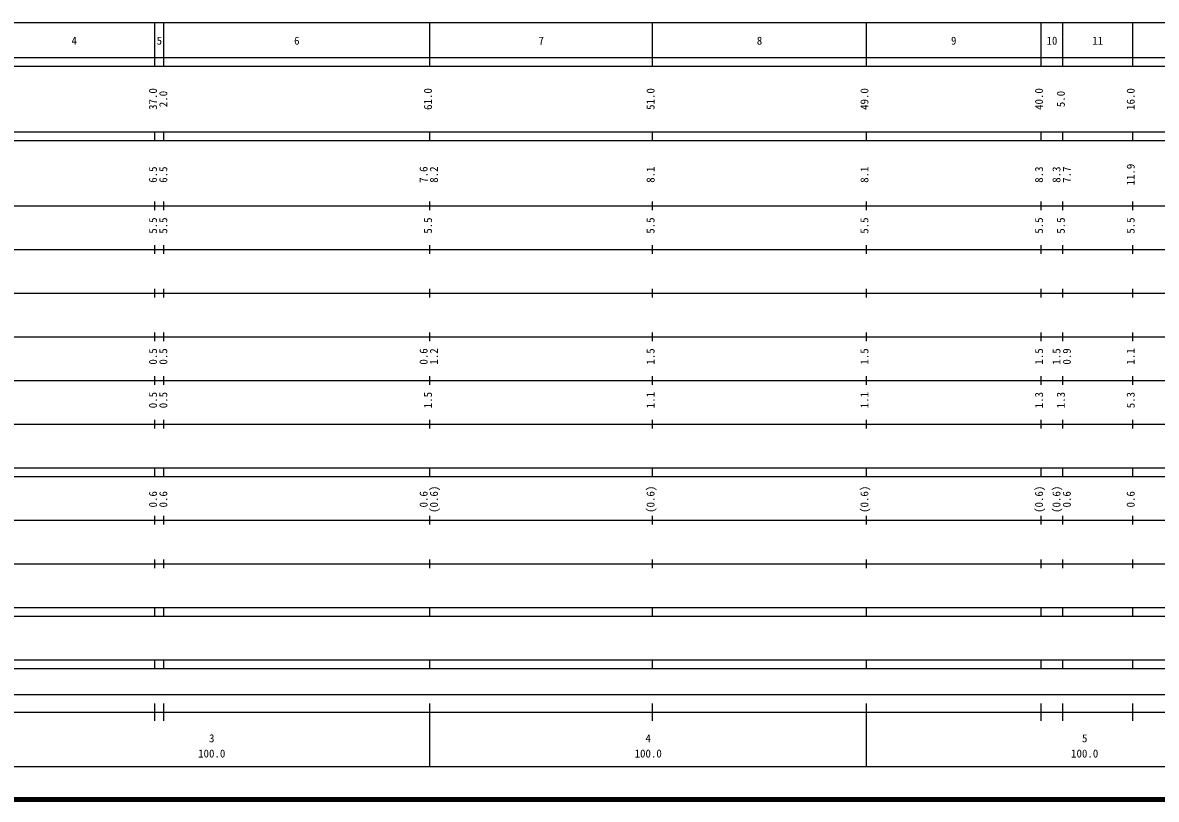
# Model space of a CAD drawing. Units: millimetres on the paper, enlarged 1000 times. Extents: x 40000 to 680000, y 20000 to 380000.
# Drawn here: x 274685 to 534419, y 20000 to 198000 of the extents above; entities that cross this region are included whole.
import ezdxf
from ezdxf.enums import TextEntityAlignment as Align

# ---------------------------------------------------------------- set-up
doc = ezdxf.new("R2010")
doc.units = ezdxf.units.MM
doc.header["$LTSCALE"] = 1000
doc.layers.add('M-TTL', color=2, linetype='Continuous', lineweight=140)
doc.layers.add('M-TTL-BAND', color=7, linetype='Continuous', lineweight=25)
doc.styles.add('ＭＳ ゴシック', font='')
doc.styles.get('ＭＳ ゴシック').set_extended_font_data('MS Gothic')

msp = doc.modelspace()

# ---------------------------------------------------------------- linework, layer by layer
at = {"layer": 'M-TTL'}
msp.add_line((40000, 20000), (680000, 20000), dxfattribs=at)
at = {"layer": 'M-TTL-BAND'}
for p, q in [((68000, 198000), (579000, 198000)), ((305000, 188000), (305000, 198000)), ((307000, 188000), (307000, 198000)), ((368000, 188000), (368000, 198000)), ((419000, 188000), (419000, 198000)), ((468000, 188000), (468000, 198000)), ((508000, 188000), (508000, 198000)), ((513000, 188000), (513000, 198000)), ((529000, 188000), (529000, 198000)), ((40000, 190000), (579000, 190000)), ((40000, 188000), (579000, 188000)), ((40000, 173000), (579000, 173000)), ((305000, 171000), (305000, 173000)), ((307000, 171000), (307000, 173000)), ((368000, 171000), (368000, 173000)), ((419000, 171000), (419000, 173000)), ((468000, 171000), (468000, 173000)), ((508000, 171000), (508000, 173000)), ((513000, 171000), (513000, 173000)), ((529000, 171000), (529000, 173000)), ((40000, 171000), (579000, 171000)), ((40000, 156000), (579000, 156000)), ((305000, 155000), (305000, 157000)), ((307000, 155000), (307000, 157000)), ((368000, 155000), (368000, 157000)), ((419000, 155000), (419000, 157000)), ((468000, 155000), (468000, 157000)), ((508000, 155000), (508000, 157000)), ((513000, 155000), (513000, 157000)), ((529000, 155000), (529000, 157000)), ((46000, 146000), (579000, 146000)), ((305000, 145000), (305000, 147000)), ((307000, 145000), (307000, 147000)), ((368000, 145000), (368000, 147000)), ((419000, 145000), (419000, 147000)), ((468000, 145000), (468000, 147000)), ((508000, 145000), (508000, 147000)), ((513000, 145000), (513000, 147000)), ((529000, 145000), (529000, 147000)), ((52000, 136000), (579000, 136000)), ((305000, 135000), (305000, 137000)), ((307000, 135000), (307000, 137000)), ((368000, 135000), (368000, 137000)), ((419000, 135000), (419000, 137000)), ((468000, 135000), (468000, 137000)), ((508000, 135000), (508000, 137000)), ((513000, 135000), (513000, 137000)), ((529000, 135000), (529000, 137000)), ((46000, 126000), (579000, 126000)), ((305000, 125000), (305000, 127000)), ((307000, 125000), (307000, 127000)), ((368000, 125000), (368000, 127000)), ((419000, 125000), (419000, 127000)), ((468000, 125000), (468000, 127000)), ((508000, 125000), (508000, 127000)), ((513000, 125000), (513000, 127000)), ((529000, 125000), (529000, 127000)), ((305000, 115000), (305000, 117000)), ((307000, 115000), (307000, 117000)), ((368000, 115000), (368000, 117000)), ((419000, 115000), (419000, 117000)), ((468000, 115000), (468000, 117000)), ((508000, 115000), (508000, 117000)), ((513000, 115000), (513000, 117000)), ((529000, 115000), (529000, 117000)), ((52000, 116000), (579000, 116000)), ((305000, 105000), (305000, 107000)), ((307000, 105000), (307000, 107000)), ((368000, 105000), (368000, 107000)), ((419000, 105000), (419000, 107000)), ((468000, 105000), (468000, 107000)), ((508000, 105000), (508000, 107000)), ((513000, 105000), (513000, 107000)), ((529000, 105000), (529000, 107000)), ((46000, 106000), (579000, 106000)), ((40000, 96000), (579000, 96000)), ((40000, 94000), (579000, 94000)), ((305000, 94000), (305000, 96000)), ((307000, 94000), (307000, 96000)), ((368000, 94000), (368000, 96000)), ((419000, 94000), (419000, 96000)), ((468000, 94000), (468000, 96000)), ((508000, 94000), (508000, 96000)), ((513000, 94000), (513000, 96000)), ((529000, 94000), (529000, 96000)), ((49000, 84000), (579000, 84000)), ((305000, 83000), (305000, 85000)), ((307000, 83000), (307000, 85000)), ((368000, 83000), (368000, 85000)), ((419000, 83000), (419000, 85000)), ((468000, 83000), (468000, 85000)), ((508000, 83000), (508000, 85000)), ((513000, 83000), (513000, 85000)), ((529000, 83000), (529000, 85000)), ((40000, 74000), (579000, 74000)), ((305000, 73000), (305000, 75000)), ((307000, 73000), (307000, 75000)), ((368000, 73000), (368000, 75000)), ((419000, 73000), (419000, 75000)), ((468000, 73000), (468000, 75000)), ((508000, 73000), (508000, 75000)), ((513000, 73000), (513000, 75000)), ((529000, 73000), (529000, 75000)), ((40000, 64000), (579000, 64000)), ((305000, 62000), (305000, 64000)), ((307000, 62000), (307000, 64000)), ((368000, 62000), (368000, 64000)), ((419000, 62000), (419000, 64000)), ((468000, 62000), (468000, 64000)), ((508000, 62000), (508000, 64000)), ((513000, 62000), (513000, 64000)), ((529000, 62000), (529000, 64000)), ((40000, 62000), (579000, 62000)), ((40000, 52000), (579000, 52000)), ((305000, 50000), (305000, 52000)), ((307000, 50000), (307000, 52000)), ((368000, 50000), (368000, 52000)), ((419000, 50000), (419000, 52000)), ((468000, 50000), (468000, 52000)), ((508000, 50000), (508000, 52000)), ((513000, 50000), (513000, 52000)), ((529000, 50000), (529000, 52000)), ((40000, 50000), (579000, 50000)), ((71000, 44000), (565000, 44000)), ((305000, 38000), (305000, 42000)), ((307000, 38000), (307000, 42000)), ((368000, 27500), (368000, 42000)), ((419000, 38000), (419000, 42000)), ((468000, 27500), (468000, 42000)), ((508000, 38000), (508000, 42000)), ((513000, 38000), (513000, 42000)), ((529000, 38000), (529000, 42000)), ((40000, 40000), (579000, 40000)), ((68000, 27500), (579000, 27500))]:
    msp.add_line(p, q, dxfattribs=at)

# ---------------------------------------------------------------- texts
at = {"layer": 'M-TTL-BAND', "style": 'ＭＳ ゴシック'}
for s, p in [('4', (286500, 192405)), ('5', (306000, 192405)), ('6', (337500, 192405)), ('7', (393500, 192405)), ('8', (443500, 192405)), ('9', (488000, 192405)), ('10', (510500, 192405)), ('11', (521000, 192405)), ('3', (318000, 32523)), ('4', (418000, 32523)), ('5', (518000, 32523)), ('100.0', (318000, 29033)), ('100.0', (418000, 29033)), ('100.0', (518000, 29033))]:
    msp.add_text(s, height=1833, dxfattribs=at).set_placement(p, align=Align.BOTTOM_CENTER)
for s, p in [('37.0', (306000, 180500)), ('2.0', (308362, 180500)), ('61.0', (369000, 180500)), ('51.0', (420000, 180500)), ('49.0', (469000, 180500)), ('40.0', (509000, 180500)), ('5.0', (514000, 180500)), ('16.0', (530000, 180500)), ('6.5', (306000, 163174)), ('6.5', (308362, 163174)), ('7.6', (368000, 163174)), ('8.2', (370370, 163174)), ('8.1', (420000, 163174)), ('8.1', (469000, 163174)), ('8.3', (509000, 163174)), ('8.3', (513000, 163174)), ('7.7', (515370, 163174)), ('11.9', (530000, 163174)), ('5.5', (306000, 151500)), ('5.5', (308362, 151500)), ('5.5', (369000, 151500)), ('5.5', (420000, 151500)), ('5.5', (469000, 151500)), ('5.5', (509000, 151500)), ('5.5', (514000, 151500)), ('5.5', (530000, 151500)), ('0.5', (306000, 121500)), ('0.5', (308362, 121500)), ('0.6', (368000, 121500)), ('1.2', (370370, 121500)), ('1.5', (420000, 121500)), ('1.5', (469000, 121500)), ('1.5', (509000, 121500)), ('1.5', (513000, 121500)), ('0.9', (515370, 121500)), ('1.1', (530000, 121500)), ('0.5', (306000, 111500)), ('0.5', (308362, 111500)), ('1.5', (369000, 111500)), ('1.1', (420000, 111500)), ('1.1', (469000, 111500)), ('1.3', (509000, 111500)), ('1.3', (514000, 111500)), ('5.3', (530000, 111500)), ('(0.6)', (370370, 88764)), ('(0.6)', (420000, 88764)), ('(0.6)', (469000, 88764)), ('(0.6)', (509000, 88764)), ('(0.6)', (513000, 88764)), ('0.6', (306000, 88764)), ('0.6', (308362, 88764)), ('0.6', (368000, 88764)), ('0.6', (515370, 88764)), ('0.6', (530000, 88764))]:
    msp.add_text(s, height=1833, rotation=90, dxfattribs=at).set_placement(p, align=Align.BOTTOM_CENTER)

doc.saveas('drawing.dxf')
